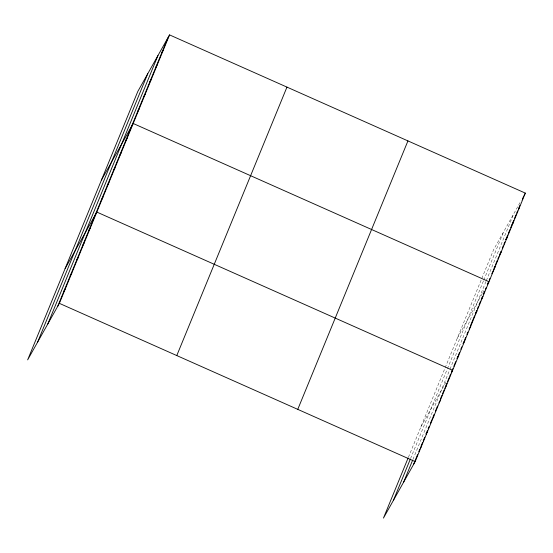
<?xml version="1.0" encoding="UTF-8"?>
<svg xmlns="http://www.w3.org/2000/svg" width="553" height="553" viewBox="0 0 553 553"><rect width="100%" height="100%" fill="white"/><g stroke="black" fill="none" stroke-linecap="round" stroke-linejoin="round"><path stroke-width="0.41" stroke-dasharray="2.77 2.07" d="M408.425 457.255L444.833 368.547M445.151 367.773L481.511 279.182M481.829 278.408L493.629 249.652L521.196 200.525M410.54 458.603L447.094 369.528M447.412 368.754L483.453 280.938M483.771 280.164L503.541 231.984M412.953 459.412L449.658 369.978M449.976 369.197L486.011 281.387M486.336 280.606L513.758 213.776M457.269 338.242L482.361 293.532M482.776 292.793L484.428 289.848M420.916 426.833L446.416 381.383"/><path stroke-width="0.83" d="M37.569 342.203L147.741 73.749M47.786 324.003L157.958 55.542M57.699 306.327L167.877 37.874M169.55 34.894L137.828 91.418L27.65 359.879L59.371 303.348L169.55 34.894L525.35 193.121L415.172 461.582L383.45 518.106L408.114 458.015M176.787 355.565L286.959 87.111M297.763 409.365L407.934 140.911M393.37 500.437L410.229 459.363M403.586 482.23L412.642 460.172M413.499 464.561L417.563 454.67M418.808 451.628L419.748 449.347M420.992 446.306L422.554 442.504M423.176 440.983L424.739 437.181M427.552 430.331L425.99 434.133L427.663 431.153M428.174 428.81L429.107 426.529M430.358 423.487L431.921 419.686M433.165 416.644L434.105 414.363M435.356 411.314L437.541 405.992M440.347 399.148L441.909 395.347M442.531 393.826L444.094 390.017M445.345 386.976L446.9 383.174M447.529 381.653L449.091 377.851M449.713 376.33L450.647 374.049M451.601 371.734L452.872 368.623M453.833 366.293L455.748 361.627M457.981 356.187L457.02 358.524L458.693 355.538M458.617 354.639L459.571 352.302M460.849 349.199L461.803 346.862M464.036 341.422L463.082 343.759L464.755 340.772M464.672 339.874L465.633 337.537M466.905 334.434L467.866 332.097M470.416 325.883L474.564 315.777M476.797 310.344L475.2 314.228L476.873 311.242M477.433 308.788L478.386 306.452M479.029 304.903L480.619 301.012M482.216 297.127L481.262 299.463L482.935 296.477M483.495 294.023L484.449 291.687M485.403 289.357L486.046 287.802M488.278 282.362L487.317 284.698L488.99 281.712L133.19 123.485L101.469 180.008M489.232 280.032L489.868 278.477M491.783 273.818L495.053 266.947M494.016 268.378L494.976 266.048M495.612 264.493L497.209 260.608M497.845 259.053L498.799 256.723M500.078 253.613L501.032 251.283M502.311 248.173L503.265 245.843M503.901 244.288L504.861 241.958M505.815 239.622L507.73 234.963M508.366 233.407L509.963 229.523M510.599 227.967L511.56 225.638M511.878 224.857L513.792 220.198M514.428 218.642L516.025 214.758M516.661 213.202L517.615 210.873M518.894 207.762L519.848 205.433M522.398 199.211L523.677 196.108M161.815 52.639L163.488 49.659M155.752 67.404L157.425 64.425M149.697 82.169L151.37 79.19M143.635 96.934L145.308 93.955M137.573 111.699L139.245 108.72M125.455 141.229L127.128 138.25M119.4 155.994L121.072 153.015M113.337 170.759L115.01 167.78M107.275 185.525L108.948 182.545M101.22 200.29L102.893 197.31M65.109 268.599L96.83 212.076L452.637 370.303L451.379 372.542M88.915 230.269L90.588 227.283M82.674 245.477L84.346 242.497M76.432 260.691L78.104 257.712M70.183 275.906L71.855 272.919M63.941 291.113L65.613 288.134M524.092 195.361L525.35 193.121M518.451 209.38L519.288 207.887M511.974 224.891L513.232 222.652M505.919 239.656L507.17 237.417M499.442 255.168L501.115 252.182M469.138 328.994L470.81 326.007M444.716 388.496L446.389 385.517M438.895 402.964L440.147 400.731M432.232 418.925L433.905 415.939M420.162 448.601L421.421 446.368M59.371 303.348L415.172 461.582"/></g></svg>
